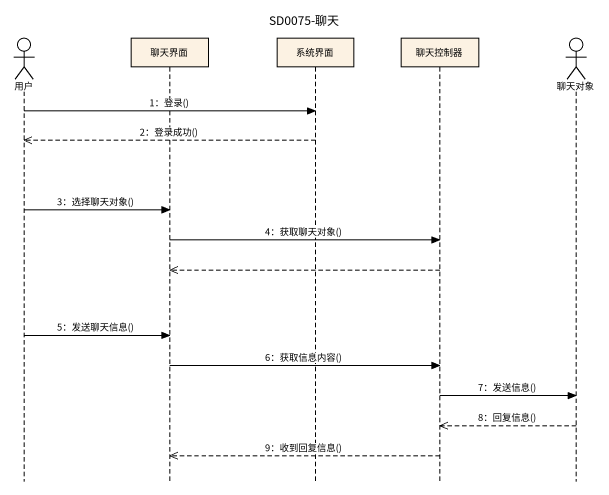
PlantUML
@startuml
title SD0075-聊天
hide footbox
actor 用户
participant 聊天界面
participant 系统界面
participant 聊天控制器
actor 聊天对象

用户 -> 系统界面 : 1：登录()
系统界面 -->> 用户 : 2：登录成功()
用户 -> 聊天界面 : 3：选择聊天对象()
聊天界面 -> 聊天控制器 : 4：获取聊天对象()
聊天控制器 -->> 聊天界面
用户 -> 聊天界面 : 5：发送聊天信息()
聊天界面 -> 聊天控制器 : 6：获取信息内容()
聊天控制器 -> 聊天对象 : 7：发送信息()
聊天对象 -->> 聊天控制器 : 8：回复信息()
聊天控制器 -->> 聊天界面 : 9：收到回复信息()
@enduml
